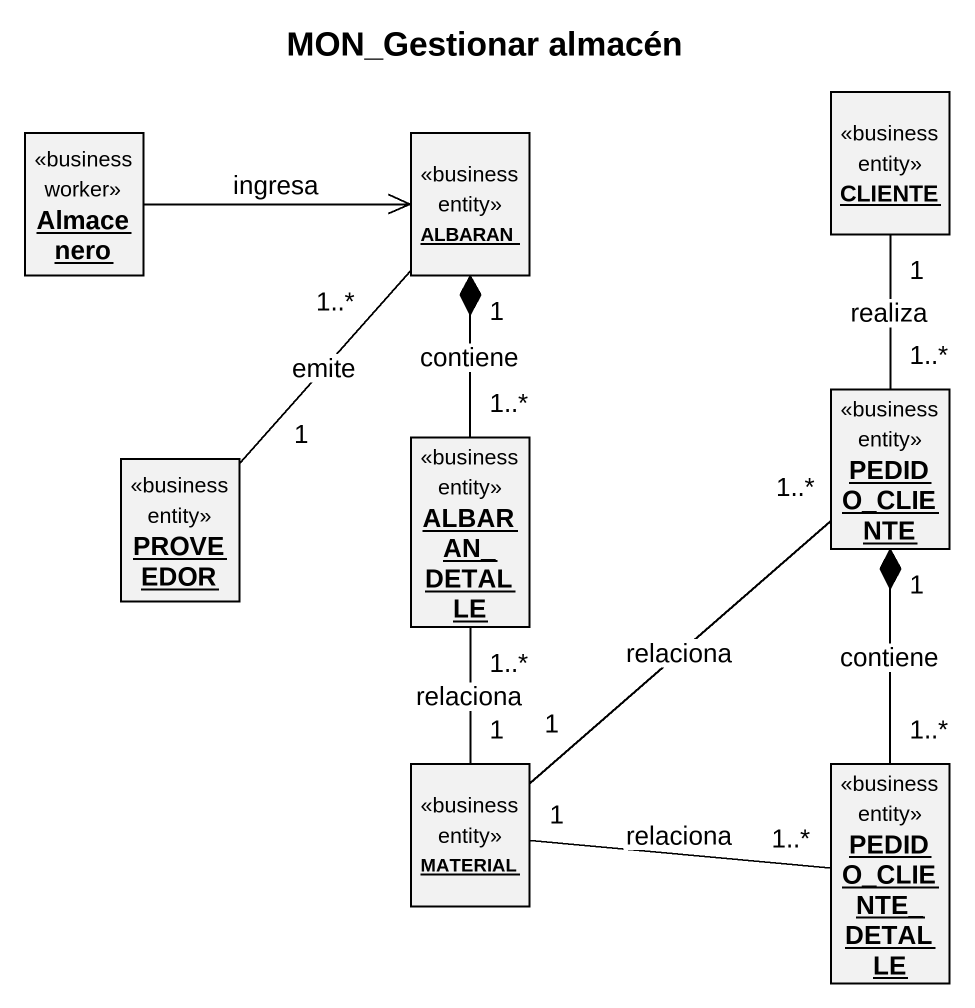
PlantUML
@startuml
title MON_Gestionar almacén
hide circle
hide empty members
object CLIENTE <<business entity>>
object Almacenero <<business worker>>
object ALBARAN <<business entity>>
object ALBARAN_DETALLE <<business entity>>
object PEDIDO_CLIENTE <<business entity>>
object PROVEEDOR <<business entity>>
object MATERIAL <<business entity>>
object PEDIDO_CLIENTE_DETALLE <<business entity>>
CLIENTE "1" -- "1..*" PEDIDO_CLIENTE : realiza
Almacenero -right-> ALBARAN : ingresa
ALBARAN_DETALLE "1..*" -up-* "1" ALBARAN : contiene
ALBARAN_DETALLE "1..*" -- "1" MATERIAL : relaciona
PROVEEDOR "1" -up- "1..*" ALBARAN : emite
MATERIAL "1" -up- "1..*" PEDIDO_CLIENTE : relaciona
PEDIDO_CLIENTE_DETALLE "1..*" -up-* "1" PEDIDO_CLIENTE : contiene
PEDIDO_CLIENTE_DETALLE "1..*" -left- "1" MATERIAL : relaciona
@enduml
